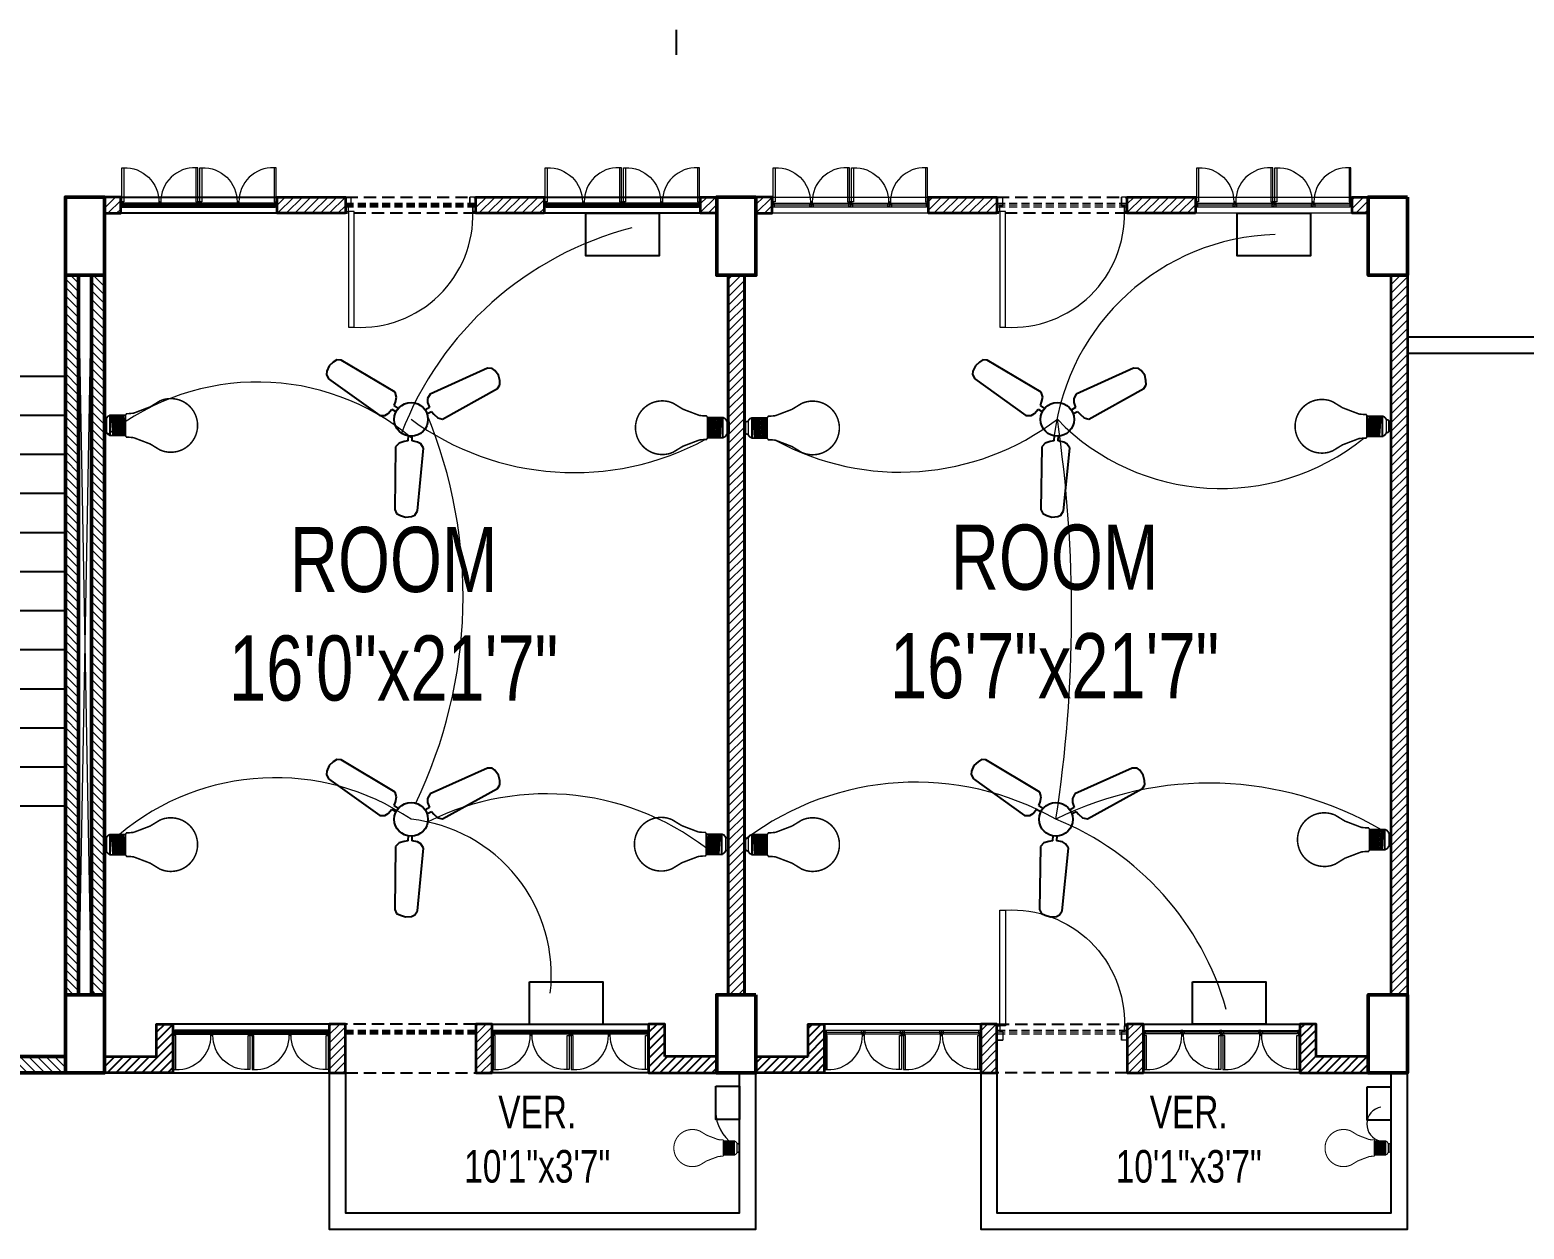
# Model space of a CAD drawing. Header units: inches. Extents: x -20263 to 10253, y -4567 to 3195.
# Drawn here: x -13910.7 to -13452, y 61.6 to 429.9 of the extents above; entities that cross this region are included whole.
import ezdxf

# ---------------------------------------------------------------- set-up
doc = ezdxf.new("R2010")
doc.units = ezdxf.units.IN
doc.header["$MEASUREMENT"] = 0
doc.linetypes.add('DASHED2', pattern=[0.375, 0.25, -0.125])
for name, color, linetype, lineweight in [('A-TEXT', 7, 'Continuous', 5), ('ar-DOOR-WOOD', 44, 'Continuous', 0), ('e conduit 2', 210, 'Continuous', 5), ('illustr-TOILET FIXTURE', 171, 'Continuous', 0), ('Main Wall', 250, 'Continuous', 13), ('window', 160, 'Continuous', 9)]:
    doc.layers.add(name, color=color, linetype=linetype, lineweight=lineweight)
doc.layers.add('BOX', color=7, linetype='Continuous')
doc.layers.add('hatch brick', color=32, linetype='Continuous', lineweight=0, transparency=0.4)
doc.styles.add('SIMPLE', font='romantic.ttf')
pattern_1 = [(45, (-68223.0052, -18578.3146), (-1.325825215, 1.325825215), [])]
pattern_2 = [(45, (-68292.0052, -18580.3146), (-1.325825215, 1.325825215), [])]
pattern_3 = [(45, (-68306.5052, -18580.3146), (-1.325825215, 1.325825215), [])]
pattern_4 = [(45, (-68290.794, -18580.3146), (-1.325825215, 1.325825215), [])]
pattern_5 = [(45, (-68297.0052, -18832.3146), (-1.325825215, 1.325825215), [])]
pattern_6 = [(45, (-68178.0052, -18578.3146), (-1.325825215, 1.325825215), [])]

# ---------------------------------------------------------------- blocks, each defined once
blk = doc.blocks.new('DOOR_45')
at = {"layer": 'ar-DOOR-WOOD'}
for p, q in [((-11008.75, 15426.44), (-11008.75, 15424.44)), ((-10968.75, 15426.44), (-11008.75, 15426.44)), ((-10968.75, 15427.44), (-10963.75, 15427.44)), ((-10968.75, 15427.44), (-10968.75, 15426.44)), ((-10968.75, 15424.44), (-10968.75, 15426.44)), ((-10968.75, 15426.44), (-10966.75, 15426.44)), ((-10966.75, 15426.44), (-10966.75, 15425.44)), ((-10966.75, 15425.44), (-10963.75, 15425.44)), ((-10963.75, 15427.44), (-10963.75, 15425.44)), ((-11008.75, 15424.44), (-10968.75, 15424.44)), ((-10966.75, 15384.44), (-10963.75, 15384.44)), ((-10966.75, 15383.44), (-10966.75, 15384.44)), ((-10963.75, 15382.44), (-10963.75, 15384.44)), ((-10968.75, 15382.44), (-10968.75, 15383.44)), ((-10968.75, 15383.44), (-10966.75, 15383.44)), ((-10968.75, 15382.44), (-10963.75, 15382.44))]:
    blk.add_line(p, q, dxfattribs=at)
for points in [[(-10968.75, 15426.44), (-11008.75, 15426.44), (-11008.75, 15424.44), (-10968.75, 15424.44)], [(-10963.75, 15427.44), (-10968.75, 15427.44), (-10968.75, 15426.44), (-10966.75, 15426.44), (-10966.75, 15425.44), (-10963.75, 15425.44)], [(-10968.75, 15383.44), (-10968.75, 15382.44), (-10963.75, 15382.44), (-10963.75, 15384.44), (-10966.75, 15384.44), (-10966.75, 15383.44)]]:
    blk.add_lwpolyline(points, close=True, dxfattribs=at)
blk.add_arc((-10969.89, 15422.35), 38.92, 176.9083, 271.677, dxfattribs=at)
blk = doc.blocks.new('T-FIX-027')
at = {"layer": 'illustr-TOILET FIXTURE'}
for p, q in [((-11843.84, 14568.89), (-11843.84, 14557.43)), ((-11843.84, 14568.89), (-11843.84, 14557.43)), ((-11843.84, 14568.89), (-11819.84, 14568.89)), ((-11843.84, 14568.89), (-11819.84, 14568.89)), ((-11819.84, 14568.89), (-11819.84, 14557.43)), ((-11819.84, 14568.89), (-11819.84, 14557.43))]:
    blk.add_line(p, q, dxfattribs=at)
for centre, radius in [((-11831.91, 14568.32), 0.508), ((-11831.91, 14568.32), 0.508), ((-11831.91, 14563.34), 0.762), ((-11831.91, 14563.34), 0.762)]:
    blk.add_circle(centre, radius, dxfattribs=at)
blk.add_ellipse((-11831.84, 14559.64), major_axis=(-10.93, 0), ratio=0.480383, dxfattribs=at)
blk.add_ellipse((-11831.84, 14559.64), major_axis=(-10.93, 0), ratio=0.480383, dxfattribs=at)
blk.add_ellipse((-11831.84, 14558.89), major_axis=(-12.37, 0), ratio=0.48498, start_param=6.528919, end_param=9.179045, dxfattribs=at)
blk.add_ellipse((-11831.84, 14558.89), major_axis=(-12.37, 0), ratio=0.48498, start_param=6.528919, end_param=9.179045, dxfattribs=at)
blk = doc.blocks.new('stair final')
for points in [[(82, 124), (82, -90), (-70, -90), (-70, 124)], [(-37.5, 124), (-37.5, -49), (49.5, -49), (49.5, 122.75)], [(17, 100), (49.5, 124), (82, 100)], [(24.2, 100), (49.5, 124)], [(49.5, 124), (75, 100)], [(82, -8), (82, -90)]]:
    blk.add_lwpolyline(points)
blk.add_lwpolyline([(-5, 126), (17, 126), (17, -10), (-5, -10)], close=True)
blk.add_circle((-37.5, 124), 2.49)
at = {"layer": 'BOX', "ltscale": 2000}
for p, q in [((-5, 124), (-70, 124)), ((-5, 112), (-70, 112)), ((-5, 100), (-70, 100)), ((-5, 88), (-70, 88)), ((-5, 76), (-70, 76)), ((-5, 64), (-70, 64)), ((-5, 52), (-70, 52)), ((-5, 40), (-70, 40)), ((-5, 28), (-70, 28)), ((-5, 16), (-70, 16)), ((-5, 4), (-70, 4)), ((-5, -8), (-70, -8)), ((0, -8), (-3, -8)), ((15, -8), (12, -8))]:
    blk.add_line(p, q, dxfattribs=at)
at = {"layer": 'BOX', "linetype": 'DASHED2', "ltscale": 20}
for p, q in [((82, 124), (17, 124)), ((82, 112), (17, 112)), ((82, 100), (17, 100)), ((82, 88), (17, 88)), ((82, 76), (17, 76)), ((82, 64), (17, 64)), ((82, 52), (17, 52)), ((82, 40), (17, 40)), ((82, 28), (17, 28)), ((82, 16), (17, 16)), ((82, 4), (17, 4)), ((82, -8), (17, -8))]:
    blk.add_line(p, q, dxfattribs=at)
at = {"layer": 'BOX', "ltscale": 2000}
for points in [[(17, 124), (17, -10), (-5, -10), (-5, 124)], [(-3, 124), (15, 124)]]:
    blk.add_lwpolyline(points, dxfattribs=at)
blk.add_lwpolyline([(15, 124), (15, -8), (-3, -8), (-3, 124)], close=True, dxfattribs=at)
blk = doc.blocks.new('wc')
at = {"linetype": 'Continuous'}
for p, q in [((17796.16, 10413.89), (17808.33, 10413.89)), ((17795.02, 10409.39), (17795.02, 10412.39)), ((17809.55, 10412.39), (17809.55, 10409.39)), ((17795.14, 10404.89), (17795.14, 10395.33)), ((17808.24, 10407.89), (17796.16, 10407.89)), ((17806.43, 10407.89), (17798.79, 10407.89)), ((17809.43, 10395.33), (17809.43, 10404.89)), ((17802.29, 10388.83), (17802.29, 10388.83))]:
    blk.add_line(p, q, dxfattribs=at)
for centre, radius, start, end in [((17796.22, 10412.67), 1.22, 92.839, 193.0763), ((17808.28, 10412.6), 1.29, 350.3937, 88.0376), ((17796.22, 10409.11), 1.22, 166.9235, 267.161), ((17808.21, 10409.24), 1.35, 271.2066, 6.2687), ((17798.7, 10404.28), 3.61, 88.6213, 170.3077), ((17806.43, 10404.89), 3, 0, 90), ((17802.2, 10395.91), 7.08, 184.6705, 270.7333), ((17802.38, 10395.91), 7.08, 269.2667, 355.3295)]:
    blk.add_arc(centre, radius, start, end, dxfattribs=at)
blk = doc.blocks.new('nap')
at = {"linetype": 'Continuous'}
for p, q in [((17810.88, 10410.98), (17810.88, 10413.6)), ((17810.88, 10413.6), (17817, 10413.6)), ((17817, 10413.6), (17817, 10410.98)), ((17811.65, 10410.98), (17810.88, 10410.98)), ((17811.65, 10410.19), (17811.65, 10411.93)), ((17812.15, 10412.43), (17815.76, 10412.43)), ((17815.76, 10409.69), (17812.15, 10409.69)), ((17816.26, 10411.93), (17816.26, 10410.19)), ((17817, 10410.98), (17816.26, 10410.98))]:
    blk.add_line(p, q, dxfattribs=at)
for centre, start, end in [((17812.15, 10411.93), 90, 180), ((17812.15, 10410.19), 180, 270), ((17815.76, 10411.93), 0, 90), ((17815.76, 10410.19), 270, 0)]:
    blk.add_arc(centre, 0.5, start, end, dxfattribs=at)
blk = doc.blocks.new('toilet stair block final')
h = blk.add_hatch()
h.set_pattern_fill('ANSI31', color=256, scale=15)
h.set_pattern_definition([(45, (1.7069, -4.6996), (-1.325825, 1.325825), [])])
h.paths.add_polyline_path([(145.14, -46.57), (150.14, -44.75), (150.14, -64.82), (145.14, -64.82)])
at = {"layer": 'hatch brick'}
h = blk.add_hatch(dxfattribs=at)
h.set_pattern_fill('ANSI31', color=256, scale=15)
h.paths.add_polyline_path([(85.96, 283.35), (116.45, 199.41), (121.15, 201.12), (90.63, 285.05)])
h = blk.add_hatch(dxfattribs=at)
h.set_pattern_fill('ANSI31', color=256, scale=15)
edge = h.paths.add_edge_path()
edge.add_line((67.04, 218.27), (65.33, 222.97))
edge.add_line((65.33, 222.97), (0, 199.18))
edge.add_line((0, 199.18), (0, 180.18))
edge.add_line((0, 180.18), (-57, 180.18))
edge.add_line((-57, 180.18), (-57, 175.18))
edge.add_line((-57, 175.18), (5, 175.18))
edge.add_line((5, 175.18), (5, 195.68))
edge.add_line((5, 195.68), (67.04, 218.27))
h = blk.add_hatch(dxfattribs=at)
h.set_pattern_fill('ANSI31', color=256, scale=15)
h.paths.add_polyline_path([(-233, 175.18), (-233, -45.82), (-229, -45.82), (-229, 175.18)])
h = blk.add_hatch(dxfattribs=at)
h.set_pattern_fill('ANSI31', color=256, scale=15)
h.set_pattern_definition([(45, (7, 0), (-1.325825, 1.325825), [])])
h.paths.add_polyline_path([(-225, 175.18), (-225, -45.82), (-221, -45.82), (-221, 175.18)])
h = blk.add_hatch(dxfattribs=at)
h.set_pattern_fill('ANSI31', color=256, scale=15)
h.set_pattern_definition([(45, (164, 0), (-1.325825, 1.325825), [])])
h.paths.add_polyline_path([(-69, 175.18), (-69, -45.82), (-65, -45.82), (-65, 175.18)])
h = blk.add_hatch(dxfattribs=at)
h.set_pattern_fill('ANSI31', color=256, scale=15)
h.paths.add_polyline_path([(-61, 175.18), (-61, -45.82), (-57, -45.82), (-57, 175.18)])
h = blk.add_hatch(dxfattribs=at)
h.set_pattern_fill('ANSI31', color=256, scale=15)
h.set_pattern_definition([(45, (-1.4041, 77.1201), (-1.325825, 1.325825), [])])
h.paths.add_polyline_path([(131.46, 158.06), (72.72, 136.72), (71.01, 141.42), (129.75, 162.76)])
h = blk.add_hatch(dxfattribs=at)
h.set_pattern_fill('ANSI31', color=256, scale=15)
edge = h.paths.add_edge_path()
edge.add_line((28.72, 126.06), (33.42, 127.77))
edge.add_line((33.42, 127.77), (70.4, 25.94))
edge.add_line((70.4, 25.94), (70.4, -69.82))
edge.add_line((70.4, -69.82), (65.4, -69.82))
edge.add_line((65.4, -69.82), (65.4, 25.06))
edge.add_line((65.4, 25.06), (28.72, 126.06))
h = blk.add_hatch(dxfattribs=at)
h.set_pattern_fill('ANSI31', color=256, scale=15)
h.set_pattern_definition([(45, (-1.0627, 76.1802), (-1.325825, 1.325825), [])])
edge = h.paths.add_edge_path()
edge.add_line((94.28, 93.48), (88.13, 110.4))
edge.add_line((88.13, 110.4), (92.83, 112.11))
edge.add_line((92.83, 112.11), (97.27, 99.88))
edge.add_line((97.27, 99.88), (146.14, 117.64))
edge.add_line((146.14, 117.64), (147.85, 112.94))
edge.add_line((147.85, 112.94), (94.28, 93.48))
h = blk.add_hatch(dxfattribs=at)
h.set_pattern_fill('ANSI31', color=256, scale=15)
h.set_pattern_definition([(45, (-56625.152, -18759.7349), (-1.325825215, 1.325825215), [])])
edge = h.paths.add_edge_path()
edge.add_line((157.41, 86.62), (162.11, 88.33))
edge.add_line((162.11, 88.33), (168.94, 69.53))
edge.add_line((168.94, 69.53), (164.23, 67.82))
edge.add_line((164.23, 67.82), (157.4, 86.62))
h = blk.add_hatch(dxfattribs=at)
h.set_pattern_fill('ANSI31', color=256, scale=15)
h.paths.add_polyline_path([(0, 80), (0, 75), (-57, 75), (-57, 80)])
h = blk.add_hatch(dxfattribs=at)
h.set_pattern_fill('ANSI31', color=256, scale=15)
h.set_pattern_definition([(45, (15.3236, 31.0638), (-1.325825, 1.325825), [])])
edge = h.paths.add_edge_path()
edge.add_line((110.66, 48.37), (104.52, 65.29))
edge.add_line((104.52, 65.29), (109.22, 66.99))
edge.add_line((109.22, 66.99), (113.66, 54.77))
edge.add_line((113.66, 54.77), (162.52, 72.52))
edge.add_line((162.52, 72.52), (164.23, 67.82))
edge.add_line((164.23, 67.82), (110.66, 48.37))
h = blk.add_hatch(dxfattribs=at)
h.set_pattern_fill('ANSI31', color=256, scale=15)
h.paths.add_polyline_path([(0, 28), (-57, 28), (-57, 33), (-5, 33), (-5, 45), (0, 45), (0, 33), (17.4, 33), (17.4, 28)])
h = blk.add_hatch(dxfattribs=at)
h.set_pattern_fill('ANSI31', color=256, scale=15)
h.paths.add_polyline_path([(-45, -64.82), (-40, -64.82), (-40, 28), (-45, 28)])
h = blk.add_hatch(dxfattribs=at)
h.set_pattern_fill('ANSI31', color=256, scale=15)
h.set_pattern_definition([(45, (15.3236, 31.0638), (-1.325825, 1.325825), [])])
h.paths.add_polyline_path([(125.34, 7.95), (120.9, 20.17), (125.6, 21.88), (130.04, 9.66), (178.91, 27.41), (180.62, 22.71), (127.05, 3.25)])
h = blk.add_hatch(dxfattribs=at)
h.set_pattern_fill('ANSI31', color=256, scale=15)
h.set_pattern_definition([(45, (17.4023, 0), (-1.325825, 1.325825), [])])
h.paths.add_polyline_path([(-40, -14), (12.4, -14), (12.4, -2), (17.4, -2), (17.4, -19), (-40, -19)])
h = blk.add_hatch(dxfattribs=at)
h.set_pattern_fill('ANSI31', color=256, scale=15)
h.set_pattern_definition([(45, (33.4168, -18.7522), (-1.325825, 1.325825), [])])
h.paths.add_polyline_path([(143.44, -41.87), (137.29, -24.95), (141.99, -23.24), (148.14, -40.16), (197.01, -22.41), (198.72, -27.11), (145.14, -46.57)])
h = blk.add_hatch(dxfattribs=at)
h.set_pattern_fill('ANSI31', color=256, scale=15)
h.paths.add_polyline_path([(201.71, -20.7), (197.01, -22.41), (205.51, -45.81), (210.21, -44.1)])
h = blk.add_hatch(dxfattribs=at)
h.set_pattern_fill('ANSI31', color=256, scale=15)
h.paths.add_polyline_path([(12.4, -64.82), (0, -64.82), (-57, -64.82), (-57, -69.82), (17.4, -69.82), (17.4, -49), (12.4, -49)])
h = blk.add_hatch(dxfattribs=at)
h.set_pattern_fill('ANSI31', color=256, scale=15)
h.paths.add_polyline_path([(-193, -64.82), (-193, -54.82), (-198, -54.82), (-198, -64.82), (-221, -64.82), (-221, -69.82), (-193, -69.82)])
h = blk.add_hatch(dxfattribs=at)
h.set_pattern_fill('ANSI31', color=256, scale=15)
h.paths.add_polyline_path([(-97, -64.82), (-97, -69.82), (-69, -69.82), (-69, -64.82), (-92, -64.82), (-92, -54.82), (-97, -54.82)])
h = blk.add_hatch(dxfattribs=at)
h.set_pattern_fill('ANSI31', color=256, scale=15)
h.paths.add_polyline_path([(118.4, -54.82), (123.4, -54.82), (123.4, -64.82), (207.11, -64.82), (208.92, -69.82), (118.4, -69.82)])
for points in [[(-62, 367), (-62, 362), (57.4, 362), (85.96, 283.35)], [(90.63, 285.05), (60.9, 367), (-57, 367)], [(-229, 175.18), (-225, -45.82)], [(-229, -45.82), (-225, 175.18)], [(-65, -45.82), (-61, 175.18)], [(-65, 175.18), (-61, -45.82)], [(-57, 28), (-45, -64.82)], [(-57, -64.82), (-45, 28)], [(150.14, -64.82), (198.72, -27.11)], [(150.14, -44.75), (207.11, -64.82)]]:
    blk.add_lwpolyline(points)
at = {"color": 0, "lineweight": 50}
for points in [[(85.96, 283.35), (116.45, 199.41), (121.15, 201.12), (90.63, 285.05), (85.96, 283.35)], [(67.04, 218.27), (65.33, 222.97), (0, 199.18), (0, 180.18), (-57, 180.18), (-57, 175.18), (5, 175.18), (5, 195.68), (67.04, 218.27)], [(124.63, 176.85), (197.01, -22.41), (201.71, -20.7), (129.33, 178.56)], [(28.72, 126.06), (33.42, 127.77), (70.4, 25.94), (70.4, -69.82), (65.4, -69.82), (65.4, 25.06), (28.72, 126.06)], [(94.28, 93.48), (88.13, 110.4), (92.83, 112.11), (97.27, 99.88), (146.14, 117.64), (147.85, 112.94), (94.28, 93.48), (94.28, 93.48)], [(157.41, 86.62), (162.11, 88.33), (168.94, 69.53), (164.23, 67.82), (157.4, 86.62)], [(0, 80), (0, 75), (-57, 75), (-57, 80), (0, 80)], [(110.66, 48.37), (104.52, 65.29), (109.22, 66.99), (113.66, 54.77), (162.52, 72.52), (164.23, 67.82), (110.66, 48.37), (110.66, 48.37)], [(0, 28), (-57, 28), (-57, 33), (-5, 33), (-5, 45), (0, 45), (0, 33), (17.4, 33), (17.4, 28), (0, 28)], [(125.34, 7.95), (120.9, 20.17), (125.6, 21.88), (130.04, 9.66), (178.91, 27.41), (180.62, 22.71), (127.05, 3.25), (125.34, 7.95)], [(143.44, -41.87), (137.29, -24.95), (141.99, -23.24), (148.14, -40.16), (197.01, -22.41), (198.72, -27.11), (145.14, -46.57), (143.44, -41.87)], [(12.4, -64.82), (0, -64.82), (0, -64.82), (-57, -64.82), (-57, -69.82), (17.4, -69.82), (17.4, -69.82), (17.4, -49), (12.4, -49), (12.4, -64.82)]]:
    blk.add_lwpolyline(points, dxfattribs=at)
at = {"color": 1, "lineweight": 50}
blk.add_lwpolyline([(-57, 175.18), (-69, 175.18), (-69, 199.18), (-57, 199.18), (-57, 175.18)], dxfattribs=at)
for points in [[(129.33, 178.56), (121.14, 201.12), (111.74, 197.7), (119.93, 175.15)], [(218.32, -66.4), (210.21, -44.07), (200.81, -47.49), (208.92, -69.82)]]:
    blk.add_lwpolyline(points, close=True, dxfattribs=at)
at = {"color": 0, "lineweight": 50}
for points in [[(-61, 175.18), (-61, -45.82), (-57, -45.82), (-57, 175.18)], [(131.46, 158.06), (72.72, 136.72), (71.01, 141.42), (129.75, 162.76)], [(147.85, 112.94), (94.28, 93.48), (92.57, 98.18), (146.14, 117.64)], [(-45, -64.82), (-40, -64.82), (-40, 28), (-45, 28)], [(-40, -14), (12.4, -14), (12.4, -2), (17.4, -2), (17.4, -19), (-40, -19)], [(201.71, -20.7), (197.01, -22.41), (205.51, -45.81), (210.21, -44.1)], [(145.14, -46.57), (150.14, -44.75), (150.14, -64.82), (145.14, -64.82)], [(-193, -64.82), (-193, -54.82), (-198, -54.82), (-198, -64.82), (-221, -64.82), (-221, -69.82), (-193, -69.82)], [(-97, -64.82), (-97, -69.82), (-69, -69.82), (-69, -64.82), (-92, -64.82), (-92, -54.82), (-97, -54.82)], [(118.4, -54.82), (118.4, -54.82), (123.4, -54.82), (123.4, -64.82), (207.11, -64.82), (208.92, -69.82), (118.4, -69.82)]]:
    blk.add_lwpolyline(points, close=True, dxfattribs=at)
blk.add_lwpolyline([(-193, -69.82), (-97, -69.82), (-97, -54.82), (-193, -54.82)], close=True)
at = {"layer": 'BOX', "ltscale": 2000}
for p, q in [((0, 199.18), (-57, 199.18)), ((-57, 175.18), (-57, 80.18)), ((-35, 175.18), (-35, 80.18))]:
    blk.add_line(p, q, dxfattribs=at)
for points in [[(65.4, -69.82), (17.4, -69.82), (17.4, -54.82), (65.4, -54.82)], [(118.4, -69.82), (70.4, -69.82), (70.4, -54.82), (118.4, -54.82)]]:
    blk.add_lwpolyline(points, close=True, dxfattribs=at)
at = {"layer": 'Main Wall', "color": 1, "lineweight": 50}
for points in [[(-233, 175.18), (-221, 175.18), (-221, 199.18), (-233, 199.18), (-233, 175.18)], [(-233, -69.82), (-221, -69.82), (-221, -45.82), (-233, -45.82), (-233, -69.82)], [(-69, -69.82), (-57, -69.82), (-57, -45.82), (-69, -45.82), (-69, -69.82)]]:
    blk.add_lwpolyline(points, dxfattribs=at)
at = {"layer": 'Main Wall', "color": 0, "lineweight": 50}
for points in [[(-233, 175.18), (-233, -45.82), (-229, -45.82), (-229, 175.18)], [(-225, 175.18), (-225, -45.82), (-221, -45.82), (-221, 175.18)], [(-69, 175.18), (-69, -45.82), (-65, -45.82), (-65, 175.18)]]:
    blk.add_lwpolyline(points, close=True, dxfattribs=at)
at = {"layer": 'window', "ltscale": 2000}
for points in [[(158.82, 87.14), (126.05, 177.37)], [(159.76, 87.48), (126.98, 177.71)], [(160.7, 87.82), (127.92, 178.05)], [(200.3, -21.21), (167.53, 69.02)], [(198.42, -21.9), (165.65, 68.34)], [(199.36, -21.55), (166.59, 68.68)]]:
    blk.add_lwpolyline(points, dxfattribs=at)
at = {"extrusion": (0, 0, -1)}
for p, xscale, yscale, zscale, rotation in [((16117.31, 4701.45), 0.8888892124533201, 0.8888892124533201, -0.8888892124533201, 69.99006771556789), ((3281.08, -12023.71), 0.6666666666666669, 0.6666666666666669, -0.6666666666666669, 340.0389565718659), ((3264.7, -12068.82), 0.6666666666666669, 0.6666666666666669, -0.6666666666666669, 340.0389565718659), ((3248.31, -12113.94), 0.6666666666666669, 0.6666666666666669, -0.6666666666666669, 340.0389565718659), ((3231.93, -12159.05), 0.6666666666666669, 0.6666666666666669, -0.6666666666666669, 340.0389565718659)]:
    blk.add_blockref('DOOR_45', p, dxfattribs=dict(at, xscale=xscale, yscale=yscale, zscale=zscale, rotation=rotation))
blk.add_blockref('stair final', (-151, 20.18))
at = {"extrusion": (0, 0, -1), "zscale": -1, "rotation": 160.0389565718658}
for name, p in [('wc', (20158.79, 3822.37)), ('nap', (20157.38, 3822.57)), ('wc', (20142.41, 3777.25)), ('nap', (20141, 3777.46)), ('wc', (20126.36, 3733.08)), ('nap', (20124.95, 3733.28)), ('wc', (20108.27, 3683.26)), ('nap', (20106.86, 3683.46))]:
    blk.add_blockref(name, p, dxfattribs=at)
at = {"xscale": 0.666666606798147, "yscale": 0.666666606798147, "zscale": 0.666666606798147}
for p in [(7309.17, -10209.96), (7326.57, -10256.96), (7326.57, -10303.96)]:
    blk.add_blockref('DOOR_45', p, dxfattribs=at)
at = {"layer": 'illustr-TOILET FIXTURE', "extrusion": (0, 0, -1), "zscale": -1, "rotation": 270}
for p in [(-14516.54, -11677.4), (-14516.54, -11705.92), (-14516.54, -11734.81)]:
    blk.add_blockref('T-FIX-027', p, dxfattribs=at)
at = {"layer": 'Main Wall', "xscale": 0.888888888888914, "yscale": 0.888888888888914, "zscale": 0.888888888888914, "rotation": 109.9621850072985}
blk.add_blockref('DOOR_45', (9595.65, 13969.5), dxfattribs=at)
blk = doc.blocks.new('DOOR_40')
at = {"layer": 'ar-DOOR-WOOD'}
for p, q in [((-11029.1, 15421.4), (-11064.1, 15421.4)), ((-11064.1, 15421.4), (-11064.1, 15419.4)), ((-11064.1, 15419.4), (-11029.1, 15419.4)), ((-11029.1, 15422.4), (-11024.1, 15422.4)), ((-11029.1, 15422.4), (-11029.1, 15421.4)), ((-11029.1, 15419.4), (-11029.1, 15421.4)), ((-11029.1, 15421.4), (-11027.1, 15421.4)), ((-11027.1, 15421.4), (-11027.1, 15420.4)), ((-11027.1, 15420.4), (-11024.1, 15420.4)), ((-11024.1, 15422.4), (-11024.1, 15420.4)), ((-11029.1, 15383.4), (-11027.1, 15383.4)), ((-11029.1, 15382.4), (-11029.1, 15383.4)), ((-11029.1, 15382.4), (-11024.1, 15382.4)), ((-11027.1, 15383.4), (-11027.1, 15384.4)), ((-11027.1, 15384.4), (-11024.1, 15384.4)), ((-11024.1, 15382.4), (-11024.1, 15384.4))]:
    blk.add_line(p, q, dxfattribs=at)
blk.add_arc((-11029.4, 15418.2), 34.8, 178.03, 270.3561, dxfattribs=at)
blk = doc.blocks.new('LED')
for p, q in [((-11.6, -7.7), (11.7, -7.7)), ((-11.6, -11), (11.7, -9.6)), ((-11.6, -13.3), (11.7, -11.8)), ((-11.5, -15.5), (11.8, -14.1)), ((-11.3, -17.8), (11.9, -16.3)), ((-12.1, -25.6), (11.9, -25.6)), ((-11.2, -20), (12.1, -18.6)), ((-11.2, -22.2), (12.1, -20.8)), ((-11.2, -24.5), (12.1, -23.1))]:
    blk.add_line(p, q)
at = {"lineweight": 9}
blk.add_line((7.8, -3.1), (-7.8, -3.1), dxfattribs=at)
for points, const_width in [([(5.3, 0), (5.4, 0), (5.7, 0), (6.1, -0.1), (6.6, -0.3), (7, -0.6), (7.2, -0.9), (7.4, -1.2), (7.5, -1.5), (7.7, -2), (7.7, -2.5), (7.8, -3.1), (7.7, -2.5), (7.7, -2), (7.5, -1.5), (7.4, -1.2), (7.2, -0.9), (7, -0.6), (6.6, -0.3), (6.1, -0.1), (5.7, 0), (5.4, 0), (5.3, 0), (-5.3, 0), (-5.4, 0), (-5.5, 0), (-5.8, 0), (-6.1, -0.1), (-6.4, -0.2), (-6.7, -0.5), (-7, -0.7), (-7.3, -1.1), (-7.6, -1.7), (-7.7, -2.3), (-7.8, -3.1), (-7.8, -3.1), (-7.9, -3.2), (-8.1, -3.2), (-8.3, -3.3), (-8.9, -3.6), (-9.6, -4.1), (-10.3, -4.7), (-11, -5.4), (-11.2, -5.9), (-11.4, -6.4), (-11.6, -7), (-11.6, -7.7), (-12.2, -7.7), (-12.1, -26)], 2), ([(-5.3, 0), (-5.4, 0), (-5.5, 0), (-5.8, 0), (-6.1, -0.1), (-6.4, -0.2), (-6.7, -0.5), (-7, -0.7), (-7.3, -1.1), (-7.6, -1.7), (-7.7, -2.3), (-7.8, -3.1)], 1), ([(11.9, -26.1), (11.9, -7.7), (11.7, -7.7), (11.6, -7), (11.4, -6.4), (11.2, -5.9), (11, -5.4), (10.3, -4.7), (9.6, -4.1), (8.9, -3.6), (8.3, -3.3), (7.9, -3.2), (7.8, -3.1), (7.8, -3.1)], 2), ([(-0.1, -111.1), (-0.2, -111.1), (-1, -111.1), (-1.8, -111.1), (-2.6, -111.1), (-3.4, -111), (-4.2, -110.9), (-5, -110.8), (-5.8, -110.6), (-6.6, -110.5), (-7.4, -110.3), (-8.1, -110.1), (-8.9, -109.9), (-9.6, -109.7), (-10.4, -109.5), (-11.1, -109.2), (-11.8, -108.9), (-12.5, -108.7), (-13.2, -108.3), (-13.9, -108), (-14.6, -107.7), (-15.3, -107.3), (-16, -106.9), (-16.6, -106.6), (-17.3, -106.2), (-17.9, -105.7), (-18.5, -105.3), (-19.2, -104.8), (-19.8, -104.4), (-20.4, -103.9), (-20.9, -103.4), (-21.5, -102.9), (-22.1, -102.4), (-22.6, -101.9), (-23.1, -101.3), (-23.7, -100.8), (-24.2, -100.2), (-24.6, -99.6), (-25.1, -99), (-25.6, -98.4), (-26, -97.8), (-26.5, -97.2), (-26.9, -96.5), (-27.3, -95.9), (-27.7, -95.2), (-28.1, -94.6), (-28.4, -93.9), (-28.8, -93.2), (-29.1, -92.5), (-29.4, -91.8), (-29.7, -91.1), (-30, -90.4), (-30.2, -89.6), (-30.5, -88.9), (-30.7, -88.1), (-30.9, -87.4), (-31.1, -86.6), (-31.2, -85.9), (-31.4, -85.1), (-31.5, -84.3), (-31.6, -83.5), (-31.7, -82.7), (-31.8, -81.9), (-31.8, -81.1), (-31.9, -80.3), (-31.9, -79.5), (-31.9, -78.2), (-31.8, -77), (-31.7, -75.8), (-31.5, -74.6), (-31.3, -73.4), (-31.1, -72.2), (-30.8, -71.1), (-30.4, -69.9), (-30, -68.8), (-29.6, -67.7), (-29.2, -66.6), (-22.1, -55), (-14.6, -35.3), (-14.1, -29.7), (-14.1, -27.1), (-12.1, -25.6)], 1.8), ([(-0.1, -111.1), (0, -111.1), (0.8, -111.1), (1.6, -111.1), (2.5, -111.1), (3.3, -111), (4, -110.9), (4.8, -110.8), (5.6, -110.6), (6.4, -110.5), (7.2, -110.3), (7.9, -110.1), (8.7, -109.9), (9.4, -109.7), (10.2, -109.5), (10.9, -109.2), (11.6, -108.9), (12.3, -108.7), (13, -108.3), (13.7, -108), (14.4, -107.7), (15.1, -107.3), (15.8, -106.9), (16.4, -106.6), (17.1, -106.2), (17.7, -105.7), (18.3, -105.3), (19, -104.8), (19.6, -104.4), (20.2, -103.9), (20.7, -103.4), (21.3, -102.9), (21.9, -102.4), (22.4, -101.9), (22.9, -101.3), (23.5, -100.8), (24, -100.2), (24.5, -99.6), (24.9, -99), (25.4, -98.4), (25.8, -97.8), (26.3, -97.2), (26.7, -96.5), (27.1, -95.9), (27.5, -95.2), (27.9, -94.6), (28.2, -93.9), (28.6, -93.2), (28.9, -92.5), (29.2, -91.8), (29.5, -91.1), (29.8, -90.4), (30, -89.6), (30.3, -88.9), (30.5, -88.1), (30.7, -87.4), (30.9, -86.6), (31, -85.9), (31.2, -85.1), (31.3, -84.3), (31.4, -83.5), (31.5, -82.7), (31.6, -81.9), (31.6, -81.1), (31.7, -80.3), (31.7, -79.5), (31.7, -78.2), (31.6, -77), (31.5, -75.8), (31.3, -74.6), (31.1, -73.4), (30.9, -72.2), (30.6, -71.1), (30.2, -69.9), (29.9, -68.8), (29.4, -67.7), (29, -66.6), (21.9, -55), (14.4, -35.3), (13.9, -29.7), (13.9, -27.1), (11.9, -25.6)], 1.8)]:
    blk.add_lwpolyline(points, dxfattribs=dict(const_width=const_width))
at = {"color": 7, "lineweight": 20}
blk.add_open_spline([(-9.8, -25.6), (-9.8, -25.6), (9.4, -25.6), (9.4, -25.6)], degree=3, dxfattribs=at)
blk = doc.blocks.new('6')
at = {"color": 7}
for p, q in [((3268, -2243), (3260, -2275)), ((3260, -2275), (3351, -2687)), ((3285, -2228), (3268, -2243)), ((3322, -2211), (3285, -2228)), ((3359, -2211), (3322, -2211)), ((3387, -2215), (3359, -2211)), ((3407, -2236), (3387, -2215)), ((3533, -2638), (3407, -2236)), ((3351, -2687), (3378, -2709)), ((3468, -2701), (3489, -2690)), ((3477, -2735), (3468, -2701)), ((3489, -2690), (3518, -2669)), ((3518, -2669), (3533, -2638)), ((3378, -2709), (3403, -2714)), ((3403, -2714), (3440, -2709)), ((3440, -2709), (3450, -2742)), ((3699, -2804), (3666, -2816)), ((4101, -2931), (3699, -2804)), ((3594, -2888), (3628, -2897)), ((3635, -2869), (3601, -2861)), ((3628, -2897), (3627, -2922)), ((3649, -2835), (3635, -2869)), ((3666, -2816), (3649, -2835)), ((3291, -2913), (3005, -3223)), ((3325, -2910), (3291, -2913)), ((3357, -2925), (3325, -2910)), ((3378, -2938), (3357, -2925)), ((3403, -2913), (3378, -2938)), ((3399, -2958), (3423, -2933)), ((3422, -2988), (3399, -2958)), ((3429, -3011), (3422, -2988)), ((3627, -2922), (3631, -2958)), ((3631, -2958), (3650, -2985)), ((3650, -2985), (4061, -3078)), ((4124, -2954), (4101, -2931)), ((4129, -2976), (4124, -2954)), ((4125, -3016), (4129, -2976)), ((3113, -3331), (3424, -3046)), ((3424, -3046), (3429, -3011)), ((4061, -3078), (4089, -3071)), ((4089, -3071), (4107, -3048)), ((4107, -3048), (4125, -3016)), ((3005, -3223), (2997, -3251)), ((2997, -3251), (3008, -3278)), ((3008, -3278), (3026, -3309)), ((3026, -3309), (3059, -3333)), ((3059, -3333), (3081, -3340)), ((3081, -3340), (3113, -3331))]:
    blk.add_line(p, q, dxfattribs=at)
blk.add_circle((3491, -2846), 113, dxfattribs=at)

msp = doc.modelspace()

# ---------------------------------------------------------------- hatches: boundary and pattern name
h = msp.add_hatch()
h.set_pattern_fill('ANSI31', color=256, scale=15)
h.set_pattern_definition(pattern_2)
h.paths.add_polyline_path([(-13871.853, 114.604), (-13871.853, 124.604), (-13866.853, 124.604), (-13866.853, 109.604), (-13887.853, 109.604), (-13887.853, 114.604), (-13887.853, 114.604)])
h = msp.add_hatch()
h.set_pattern_fill('ANSI31', color=256, scale=15)
h.set_pattern_definition(pattern_2)
h.paths.add_polyline_path([(-13715.853, 114.604), (-13715.853, 124.604), (-13720.853, 124.604), (-13720.853, 109.604), (-13699.853, 109.604), (-13699.853, 114.604), (-13699.853, 114.604)])
h = msp.add_hatch()
h.set_pattern_fill('ANSI31', color=256, scale=15)
h.set_pattern_definition(pattern_2)
h.paths.add_polyline_path([(-13671.853, 114.604), (-13671.853, 124.604), (-13666.853, 124.604), (-13666.853, 109.604), (-13687.853, 109.604), (-13687.853, 114.604), (-13687.853, 114.604)])
h = msp.add_hatch()
h.set_pattern_fill('ANSI31', color=256, scale=15)
h.set_pattern_definition(pattern_2)
h.paths.add_polyline_path([(-13515.853, 114.604), (-13515.853, 124.604), (-13520.853, 124.604), (-13520.853, 109.604), (-13499.853, 109.604), (-13499.853, 114.604), (-13499.853, 114.604)])
at = {"layer": 'hatch brick'}
h = msp.add_hatch(dxfattribs=at)
h.set_pattern_fill('ANSI31', color=256, scale=15)
h.set_pattern_definition(pattern_3)
h.paths.add_polyline_path([(-13887.853, 373.604), (-13882.853, 373.604), (-13882.853, 378.604), (-13887.853, 378.604)])
h = msp.add_hatch(dxfattribs=at)
h.set_pattern_fill('ANSI31', color=256, scale=15)
h.set_pattern_definition(pattern_5)
h.paths.add_polyline_path([(-13813.853, 373.604), (-13834.853, 373.604), (-13834.853, 378.604), (-13813.853, 378.604)])
h = msp.add_hatch(dxfattribs=at)
h.set_pattern_fill('ANSI31', color=256, scale=15)
h.set_pattern_definition(pattern_4)
h.paths.add_polyline_path([(-13752.853, 373.604), (-13773.853, 373.604), (-13773.853, 378.604), (-13752.853, 378.604)])
h = msp.add_hatch(dxfattribs=at)
h.set_pattern_fill('ANSI31', color=256, scale=15)
h.set_pattern_definition(pattern_2)
h.paths.add_polyline_path([(-13699.853, 373.604), (-13704.853, 373.604), (-13704.853, 378.604), (-13699.853, 378.604)])
h = msp.add_hatch(dxfattribs=at)
h.set_pattern_fill('ANSI31', color=256, scale=15)
h.set_pattern_definition(pattern_3)
h.paths.add_polyline_path([(-13687.853, 373.604), (-13682.853, 373.604), (-13682.853, 378.604), (-13687.853, 378.604)])
h = msp.add_hatch(dxfattribs=at)
h.set_pattern_fill('ANSI31', color=256, scale=15)
h.set_pattern_definition(pattern_5)
h.paths.add_polyline_path([(-13613.853, 373.604), (-13634.853, 373.604), (-13634.853, 378.604), (-13613.853, 378.604)])
h = msp.add_hatch(dxfattribs=at)
h.set_pattern_fill('ANSI31', color=256, scale=15)
h.set_pattern_definition(pattern_4)
h.paths.add_polyline_path([(-13552.853, 373.604), (-13573.853, 373.604), (-13573.853, 378.604), (-13552.853, 378.604)])
h = msp.add_hatch(dxfattribs=at)
h.set_pattern_fill('ANSI31', color=256, scale=15)
h.set_pattern_definition(pattern_2)
h.paths.add_polyline_path([(-13499.853, 373.604), (-13504.853, 373.604), (-13504.853, 378.604), (-13499.853, 378.604)])
h = msp.add_hatch(dxfattribs=at)
h.set_pattern_fill('ANSI31', color=256, scale=15)
h.set_pattern_definition(pattern_2)
h.paths.add_polyline_path([(-13696.353, 354.604), (-13691.353, 354.604), (-13691.353, 133.604), (-13696.353, 133.604)])
h = msp.add_hatch(dxfattribs=at)
h.set_pattern_fill('ANSI31', color=256, scale=15)
h.set_pattern_definition(pattern_2)
h.paths.add_polyline_path([(-13691.353, 354.604), (-13696.353, 354.604), (-13696.353, 133.604), (-13691.353, 133.604)])
h = msp.add_hatch(dxfattribs=at)
h.set_pattern_fill('ANSI31', color=256, scale=15)
h.set_pattern_definition([(45, (-68288.5052, -18580.3146), (-1.325825215, 1.325825215), [])])
h.paths.add_polyline_path([(-13492.853, 354.604), (-13487.853, 354.604), (-13487.853, 133.604), (-13492.853, 133.604)])
h = msp.add_hatch(dxfattribs=at)
h.set_pattern_fill('ANSI31', color=256, scale=15)
h.set_pattern_definition(pattern_1)
h.paths.add_polyline_path([(-13813.853, 109.604), (-13813.853, 124.604), (-13813.853, 124.604), (-13818.853, 124.604), (-13818.853, 109.604)])
h = msp.add_hatch(dxfattribs=at)
h.set_pattern_fill('ANSI31', color=256, scale=15)
h.set_pattern_definition(pattern_6)
h.paths.add_polyline_path([(-13768.853, 109.604), (-13768.853, 124.604), (-13768.853, 124.604), (-13773.853, 124.604), (-13773.853, 109.604)])
h = msp.add_hatch(dxfattribs=at)
h.set_pattern_fill('ANSI31', color=256, scale=15)
h.set_pattern_definition(pattern_1)
h.paths.add_polyline_path([(-13613.853, 109.604), (-13613.853, 124.604), (-13613.853, 124.604), (-13618.853, 124.604), (-13618.853, 109.604)])
h = msp.add_hatch(dxfattribs=at)
h.set_pattern_fill('ANSI31', color=256, scale=15)
h.set_pattern_definition(pattern_6)
h.paths.add_polyline_path([(-13568.853, 109.604), (-13568.853, 124.604), (-13568.853, 124.604), (-13573.853, 124.604), (-13573.853, 109.604)])

# ---------------------------------------------------------------- linework, layer by layer
at = {"color": 30, "true_color": 0xf8991e}
msp.add_line((-13712.214, 422.261), (-13712.214, 429.949), dxfattribs=at)
at = {"color": 1, "lineweight": 50}
for points in [[(-13887.853, 378.604), (-13899.853, 378.604), (-13899.853, 354.604), (-13887.853, 354.604), (-13887.853, 378.604)], [(-13687.853, 378.604), (-13699.853, 378.604), (-13699.853, 354.604), (-13687.853, 354.604), (-13687.853, 378.604)], [(-13887.853, 133.604), (-13899.853, 133.604), (-13899.853, 109.604), (-13887.853, 109.604), (-13887.853, 133.604)], [(-13687.853, 133.604), (-13699.853, 133.604), (-13699.853, 109.604), (-13687.853, 109.604), (-13687.853, 133.604)]]:
    msp.add_lwpolyline(points, dxfattribs=at)
at = {"lineweight": 35}
for points in [[(-13887.853, 373.604), (-13882.853, 373.604), (-13882.853, 378.604), (-13887.853, 378.604)], [(-13752.853, 373.604), (-13773.853, 373.604), (-13773.853, 378.604), (-13752.853, 378.604)], [(-13699.853, 373.604), (-13704.853, 373.604), (-13704.853, 378.604), (-13699.853, 378.604)], [(-13813.853, 109.604), (-13813.853, 124.604), (-13813.853, 124.604), (-13813.853, 124.604), (-13818.853, 124.604), (-13818.853, 109.604)], [(-13768.853, 109.604), (-13768.853, 124.604), (-13768.853, 124.604), (-13768.853, 124.604), (-13773.853, 124.604), (-13773.853, 109.604)]]:
    msp.add_lwpolyline(points, close=True, dxfattribs=at)
for points in [[(-13882.853, 378.604), (-13834.853, 378.604), (-13834.853, 373.604), (-13882.853, 373.604)], [(-13752.853, 378.604), (-13704.853, 378.604), (-13704.853, 373.604), (-13752.853, 373.604)], [(-13487.853, 330.604), (-13299.853, 330.604), (-13299.853, 335.604), (-13487.853, 335.604)], [(-13866.853, 109.604), (-13818.853, 109.604), (-13818.853, 124.604), (-13866.853, 124.604)], [(-13720.853, 109.604), (-13768.853, 109.604), (-13768.853, 124.604), (-13720.853, 124.604)], [(-13666.853, 109.604), (-13618.853, 109.604), (-13618.853, 124.604), (-13666.853, 124.604)], [(-13520.853, 109.604), (-13568.853, 109.604), (-13568.853, 124.604), (-13520.853, 124.604)]]:
    msp.add_lwpolyline(points, close=True)
at = {"color": 150}
for points in [[(-13882.853, 375.604), (-13835.453, 375.604), (-13835.453, 376.604), (-13882.853, 376.604)], [(-13752.253, 375.604), (-13705.453, 375.604), (-13705.453, 376.604), (-13752.253, 376.604)], [(-13882.853, 375.604), (-13835.453, 375.604), (-13835.453, 376.104), (-13882.853, 376.104)], [(-13752.253, 375.604), (-13705.453, 375.604), (-13705.453, 376.104), (-13752.253, 376.104)], [(-13818.853, 122.604), (-13866.253, 122.604), (-13866.253, 121.604), (-13818.853, 121.604)], [(-13818.853, 122.604), (-13866.253, 122.604), (-13866.253, 122.104), (-13818.853, 122.104)], [(-13768.853, 122.604), (-13721.453, 122.604), (-13721.453, 121.604), (-13768.853, 121.604)], [(-13768.853, 122.604), (-13721.453, 122.604), (-13721.453, 122.104), (-13768.853, 122.104)]]:
    msp.add_lwpolyline(points, close=True, dxfattribs=at)
at = {"lineweight": 35}
for points in [[(-13813.853, 373.604), (-13813.853, 373.604), (-13834.853, 373.604), (-13834.853, 378.604), (-13813.853, 378.604), (-13813.853, 373.604)], [(-13871.853, 114.604), (-13871.853, 124.604), (-13866.853, 124.604), (-13866.853, 109.604), (-13887.853, 109.604), (-13887.853, 114.604), (-13887.853, 114.604), (-13887.853, 114.604), (-13871.853, 114.604)], [(-13715.853, 114.604), (-13715.853, 124.604), (-13720.853, 124.604), (-13720.853, 109.604), (-13699.853, 109.604), (-13699.853, 114.604), (-13699.853, 114.604), (-13699.853, 114.604), (-13715.853, 114.604)]]:
    msp.add_lwpolyline(points, dxfattribs=at)
at = {"linetype": 'DASHED2', "ltscale": 15}
for points in [[(-13813.853, 378.604), (-13773.853, 378.604), (-13773.853, 373.604), (-13813.853, 373.604)], [(-13613.853, 378.604), (-13573.853, 378.604), (-13573.853, 373.604), (-13613.853, 373.604)], [(-13813.853, 109.604), (-13773.853, 109.604), (-13773.853, 124.604), (-13813.853, 124.604)], [(-13613.853, 124.604), (-13573.853, 124.604), (-13573.853, 109.604), (-13613.853, 109.604)]]:
    msp.add_lwpolyline(points, close=True, dxfattribs=at)
at = {"color": 150, "linetype": 'DASHED2', "ltscale": 10}
for points in [[(-13813.853, 376.604), (-13773.853, 376.604), (-13773.853, 375.604), (-13813.853, 375.604)], [(-13813.853, 376.604), (-13773.853, 376.604), (-13773.853, 376.104), (-13813.853, 376.104)], [(-13813.853, 122.604), (-13773.853, 122.604), (-13773.853, 121.604), (-13813.853, 121.604)], [(-13813.853, 122.604), (-13773.853, 122.604), (-13773.853, 122.104), (-13813.853, 122.104)]]:
    msp.add_lwpolyline(points, close=True, dxfattribs=at)
at = {"color": 116, "true_color": 0x136734}
for points in [[(-13740.107, 373.604), (-13717.6, 373.604), (-13717.6, 360.52), (-13740.107, 360.52)], [(-13540.107, 373.604), (-13517.6, 373.604), (-13517.6, 360.52), (-13540.107, 360.52)], [(-13757.357, 137.554), (-13734.85, 137.554), (-13734.85, 124.47), (-13757.357, 124.47)], [(-13553.788, 137.605), (-13531.28, 137.605), (-13531.28, 124.522), (-13553.788, 124.522)], [(-13700.159, 105.527), (-13692.926, 105.527), (-13692.926, 95.327), (-13700.159, 95.327)], [(-13500.166, 105.31), (-13492.934, 105.31), (-13492.934, 95.109), (-13500.166, 95.109)]]:
    msp.add_lwpolyline(points, close=True, dxfattribs=at)
for points in [[(-13818.853, 109.604), (-13818.853, 61.604), (-13687.853, 61.604), (-13687.853, 109.604)], [(-13813.853, 109.604), (-13813.853, 66.604), (-13692.853, 66.604), (-13692.853, 109.604)], [(-13618.853, 109.604), (-13618.853, 61.604), (-13487.853, 61.604), (-13487.853, 109.604)], [(-13613.853, 109.604), (-13613.853, 66.604), (-13492.853, 66.604), (-13492.853, 109.604)]]:
    msp.add_lwpolyline(points)
at = {"layer": 'A-TEXT', "color": 3}
for centre, radius, start, end in [((-13700.214, 269.062), 103.305, 104.43823, 159.00677), ((-13526.47, 296.776), 70.315, 91.6317, 173.02464), ((-13923.983, 256.056), 146.227, 334.23191, 22.50102), ((-14002.225, 250.358), 411.301, 351.20853, 8.38393), ((-13798.814, 139.61), 48.158, 353.43488, 83.906), ((-13629.089, 105.046), 88.933, 15.6954, 67.98808)]:
    msp.add_arc(centre, radius, start, end, dxfattribs=at)
at = {"layer": 'e conduit 2'}
for centre, radius, start, end in [((-13840.842, 248.137), 73.646, 49.88793, 128.5575), ((-13743.637, 378.739), 84.773, 233.80266, 298.3464), ((-13643.547, 373.895), 79.791, 241.27017, 307.18717), ((-13545.106, 359.053), 69.968, 224.13771, 308.84144), ((-13835.399, 125.771), 74.489, 55.95926, 129.96403), ((-13638.759, 111.87), 86.996, 60.37641, 126.7829), ((-13548.78, 93.545), 105.041, 59.74388, 116.56586), ((-13752.267, 114.499), 80.791, 50.34877, 116.71162), ((-13687.838, 97.945), 12.381, 174.33258, 228.54254), ((-13494.983, 93.867), 5.329, 100.6898, 257.42063)]:
    msp.add_arc(centre, radius, start, end, dxfattribs=at)
at = {"layer": 'Main Wall', "color": 1, "lineweight": 50}
for points in [[(-13687.853, 378.604), (-13699.853, 378.604), (-13699.853, 354.604), (-13687.853, 354.604), (-13687.853, 378.604)], [(-13487.853, 378.604), (-13499.853, 378.604), (-13499.853, 354.604), (-13487.853, 354.604), (-13487.853, 378.604)], [(-13687.853, 133.604), (-13699.853, 133.604), (-13699.853, 109.604), (-13687.853, 109.604), (-13687.853, 133.604)], [(-13487.853, 133.604), (-13499.853, 133.604), (-13499.853, 109.604), (-13487.853, 109.604), (-13487.853, 133.604)]]:
    msp.add_lwpolyline(points, dxfattribs=at)
at = {"layer": 'Main Wall', "lineweight": 35}
for points in [[(-13687.853, 373.604), (-13682.853, 373.604), (-13682.853, 378.604), (-13687.853, 378.604)], [(-13552.853, 373.604), (-13573.853, 373.604), (-13573.853, 378.604), (-13552.853, 378.604)], [(-13499.853, 373.604), (-13504.853, 373.604), (-13504.853, 378.604), (-13499.853, 378.604)], [(-13696.353, 354.604), (-13691.353, 354.604), (-13691.353, 133.604), (-13696.353, 133.604)], [(-13691.353, 354.604), (-13696.353, 354.604), (-13696.353, 133.604), (-13691.353, 133.604)], [(-13492.853, 354.604), (-13487.853, 354.604), (-13487.853, 133.604), (-13492.853, 133.604)], [(-13613.853, 109.604), (-13613.853, 124.604), (-13613.853, 124.604), (-13613.853, 124.604), (-13618.853, 124.604), (-13618.853, 109.604)], [(-13568.853, 109.604), (-13568.853, 124.604), (-13568.853, 124.604), (-13568.853, 124.604), (-13573.853, 124.604), (-13573.853, 109.604)]]:
    msp.add_lwpolyline(points, close=True, dxfattribs=at)
at = {"layer": 'Main Wall'}
for points in [[(-13682.853, 378.604), (-13634.853, 378.604), (-13634.853, 373.604), (-13682.853, 373.604)], [(-13552.853, 378.604), (-13504.853, 378.604), (-13504.853, 373.604), (-13552.853, 373.604)]]:
    msp.add_lwpolyline(points, close=True, dxfattribs=at)
at = {"layer": 'Main Wall', "color": 150}
for points in [[(-13682.853, 375.604), (-13635.453, 375.604), (-13635.453, 376.604), (-13682.853, 376.604)], [(-13552.253, 375.604), (-13505.453, 375.604), (-13505.453, 376.604), (-13552.253, 376.604)], [(-13682.853, 375.604), (-13635.453, 375.604), (-13635.453, 376.104), (-13682.853, 376.104)], [(-13552.253, 375.604), (-13505.453, 375.604), (-13505.453, 376.104), (-13552.253, 376.104)], [(-13618.853, 122.604), (-13666.253, 122.604), (-13666.253, 121.604), (-13618.853, 121.604)], [(-13618.853, 122.604), (-13666.253, 122.604), (-13666.253, 122.104), (-13618.853, 122.104)], [(-13568.853, 122.604), (-13521.453, 122.604), (-13521.453, 121.604), (-13568.853, 121.604)], [(-13568.853, 122.604), (-13521.453, 122.604), (-13521.453, 122.104), (-13568.853, 122.104)]]:
    msp.add_lwpolyline(points, close=True, dxfattribs=at)
at = {"layer": 'Main Wall', "lineweight": 35}
for points in [[(-13613.853, 373.604), (-13613.853, 373.604), (-13634.853, 373.604), (-13634.853, 378.604), (-13613.853, 378.604), (-13613.853, 373.604)], [(-13671.853, 114.604), (-13671.853, 124.604), (-13666.853, 124.604), (-13666.853, 109.604), (-13687.853, 109.604), (-13687.853, 114.604), (-13687.853, 114.604), (-13687.853, 114.604), (-13671.853, 114.604)], [(-13515.853, 114.604), (-13515.853, 124.604), (-13520.853, 124.604), (-13520.853, 109.604), (-13499.853, 109.604), (-13499.853, 114.604), (-13499.853, 114.604), (-13499.853, 114.604), (-13515.853, 114.604)]]:
    msp.add_lwpolyline(points, dxfattribs=at)
at = {"layer": 'Main Wall', "color": 150, "linetype": 'DASHED2', "ltscale": 10}
for points in [[(-13613.853, 375.604), (-13573.853, 375.604), (-13573.853, 376.604), (-13613.853, 376.604)], [(-13613.853, 375.604), (-13573.853, 375.604), (-13573.853, 376.104), (-13613.853, 376.104)], [(-13613.853, 121.604), (-13573.853, 121.604), (-13573.853, 122.604), (-13613.853, 122.604)], [(-13613.853, 121.604), (-13573.853, 121.604), (-13573.853, 122.104), (-13613.853, 122.104)]]:
    msp.add_lwpolyline(points, close=True, dxfattribs=at)

# ---------------------------------------------------------------- block references
at = {"color": 40, "true_color": 0xf8d731, "xscale": 0.04578869434389712, "yscale": 0.04578869434389712, "zscale": 0.04578869434389712, "rotation": 41.8550425353075}
for p in [(-13999.709, 300.715), (-13801.328, 300.715), (-13999.709, 177.883), (-13801.764, 177.883)]:
    msp.add_blockref('6', p, dxfattribs=at)
at = {"color": 1}
for p, xscale, yscale, zscale, rotation in [((-13888.055, 308.485), 0.2590482185936613, 0.2590482185936613, 0.2590482185936613, 90), ((-13493.527, 308.218), -0.2590482185936613, 0.2590482185936613, 0.2590482185936613, 270), ((-13696.027, 307.782), -0.2590482185936613, 0.2590482185936613, 0.2590482185936613, 270), ((-13691.041, 307.71), 0.2590482185936613, 0.2590482185936613, 0.2590482185936613, 90), ((-13888.055, 179.734), 0.2590482185936613, 0.2590482185936613, 0.2590482185936613, 90), ((-13696.353, 179.854), -0.2590482185936613, 0.2590482185936613, 0.2590482185936613, 269.9999999998945), ((-13691.009, 179.734), 0.2590482185936613, 0.2590482185936613, 0.2590482185936613, 90), ((-13492.786, 181.255), -0.2590482185936613, 0.2590482185936613, 0.2590482185936613, 269.9999999998945), ((-13693.107, 86.525), -0.1793349189005943, 0.1793349189005943, 0.1793349189005943, 269.9999999998945), ((-13493.216, 86.525), -0.1793349189005943, 0.1793349189005943, 0.1793349189005943, 269.9999999998945)]:
    msp.add_blockref('LED', p, dxfattribs=dict(at, xscale=xscale, yscale=yscale, zscale=zscale, rotation=rotation))
at = {"layer": 'Main Wall', "lineweight": 35, "xscale": -1}
msp.add_blockref('toilet stair block final', (-14120.853, 179.42), dxfattribs=at)
at = {"layer": 'Main Wall', "extrusion": (0, 0, -1)}
for name, p, xscale, yscale, zscale, rotation in [('DOOR_40', (9256.12, -2931.636), 0.2999999999999546, 0.2999999999999546, -0.2999999999999545, 270), ('DOOR_40', (9232.12, -2931.636), 0.2999999999999546, 0.2999999999999546, -0.2999999999999545, 270), ('DOOR_40', (9126.12, -2931.636), 0.2999999999999546, 0.2999999999999546, -0.2999999999999545, 270), ('DOOR_40', (9102.12, -2931.636), 0.2999999999999546, 0.2999999999999546, -0.2999999999999545, 270), ('DOOR_40', (9056.12, -2931.636), 0.2999999999999546, 0.2999999999999546, -0.2999999999999546, 270), ('DOOR_40', (9032.12, -2931.636), 0.2999999999999546, 0.2999999999999546, -0.2999999999999546, 270), ('DOOR_40', (8926.12, -2931.636), 0.2999999999999546, 0.2999999999999546, -0.2999999999999546, 270), ('DOOR_40', (8902.12, -2931.636), 0.2999999999999546, 0.2999999999999546, -0.2999999999999546, 270), ('DOOR_45', (-99.431, -9625.952), 0.8888888888889142, 0.8888888888889142, -0.8888888888889142, 270), ('DOOR_40', (18469.587, 3429.844), 0.2999999999999545, 0.2999999999999545, -0.2999999999999545, 90), ('DOOR_40', (18445.587, 3429.844), 0.2999999999999545, 0.2999999999999545, -0.2999999999999545, 90), ('DOOR_40', (18371.587, 3429.844), 0.2999999999999545, 0.2999999999999545, -0.2999999999999545, 90), ('DOOR_40', (18347.587, 3429.844), 0.2999999999999545, 0.2999999999999545, -0.2999999999999545, 90), ('DOOR_40', (18269.587, 3429.844), 0.2999999999999545, 0.2999999999999545, -0.2999999999999545, 90), ('DOOR_40', (18245.587, 3429.844), 0.2999999999999545, 0.2999999999999545, -0.2999999999999545, 90), ('DOOR_40', (18171.587, 3429.844), 0.2999999999999545, 0.2999999999999545, -0.2999999999999545, 90), ('DOOR_40', (18147.587, 3429.844), 0.2999999999999545, 0.2999999999999545, -0.2999999999999545, 90)]:
    msp.add_blockref(name, p, dxfattribs=dict(at, xscale=xscale, yscale=yscale, zscale=zscale, rotation=rotation))
at = {"layer": 'Main Wall'}
for name, p, xscale, yscale, zscale, rotation in [('DOOR_40', (-18485.587, -2931.636), 0.2999999999999545, 0.2999999999999545, 0.2999999999999545, 270), ('DOOR_40', (-18461.587, -2931.636), 0.2999999999999545, 0.2999999999999545, 0.2999999999999545, 270), ('DOOR_40', (-18355.587, -2931.636), 0.2999999999999545, 0.2999999999999545, 0.2999999999999545, 270), ('DOOR_40', (-18331.587, -2931.636), 0.2999999999999545, 0.2999999999999545, 0.2999999999999545, 270), ('DOOR_40', (-18285.587, -2931.636), 0.2999999999999545, 0.2999999999999545, 0.2999999999999545, 270), ('DOOR_40', (-18261.587, -2931.636), 0.2999999999999545, 0.2999999999999545, 0.2999999999999545, 270), ('DOOR_40', (-18155.587, -2931.636), 0.2999999999999545, 0.2999999999999545, 0.2999999999999545, 270), ('DOOR_40', (-18131.587, -2931.636), 0.2999999999999545, 0.2999999999999545, 0.2999999999999545, 270), ('DOOR_45', (-100.569, 10124.159), 0.8888888888889142, 0.8888888888889142, 0.8888888888889142, 90), ('DOOR_45', (99.431, 10124.159), 0.8888888888889142, 0.8888888888889142, 0.8888888888889142, 90), ('DOOR_40', (-9240.12, 3429.844), 0.2999999999999545, 0.2999999999999545, 0.2999999999999545, 90), ('DOOR_40', (-9216.12, 3429.844), 0.2999999999999545, 0.2999999999999545, 0.2999999999999545, 90), ('DOOR_40', (-9142.12, 3429.844), 0.2999999999999545, 0.2999999999999545, 0.2999999999999545, 90), ('DOOR_40', (-9118.12, 3429.844), 0.2999999999999545, 0.2999999999999545, 0.2999999999999545, 90), ('DOOR_40', (-9040.12, 3429.844), 0.2999999999999545, 0.2999999999999545, 0.2999999999999545, 90), ('DOOR_40', (-9016.12, 3429.844), 0.2999999999999545, 0.2999999999999545, 0.2999999999999545, 90), ('DOOR_40', (-8942.12, 3429.844), 0.2999999999999545, 0.2999999999999545, 0.2999999999999545, 90), ('DOOR_40', (-8918.12, 3429.844), 0.2999999999999545, 0.2999999999999545, 0.2999999999999545, 90)]:
    msp.add_blockref(name, p, dxfattribs=dict(at, xscale=xscale, yscale=yscale, zscale=zscale, rotation=rotation))

# ---------------------------------------------------------------- texts
at = {"layer": 'A-TEXT', "attachment_point": 9, "style": 'SIMPLE'}
for s, insert, char_height, width in [('\\pxqc;{\\fSwis721 LtCn BT|b0|i0|c0|p34;ROOM\\P16\'0"x21\'7"}', (-13725.599, 223.659), 20, 146.91866), ('\\pxqc;{\\fSwis721 LtCn BT|b0|i0|c0|p34;ROOM\\P16\'7"x21\'7"}', (-13522.702, 224.373), 20, 146.91866), ('\\pxqc;{\\fSwis721 LtCn BT|b0|i0|c0|p34;VER.\\P10\'1"x3\'7"}', (-13718.248, 75.758), 10, 73.45933), ('\\pxqc;{\\fSwis721 LtCn BT|b0|i0|c0|p34;VER.\\P10\'1"x3\'7"}', (-13518.248, 75.758), 10, 73.45933)]:
    msp.add_mtext(s, dxfattribs=dict(at, insert=insert, char_height=char_height, width=width))

doc.saveas('drawing.dxf')
